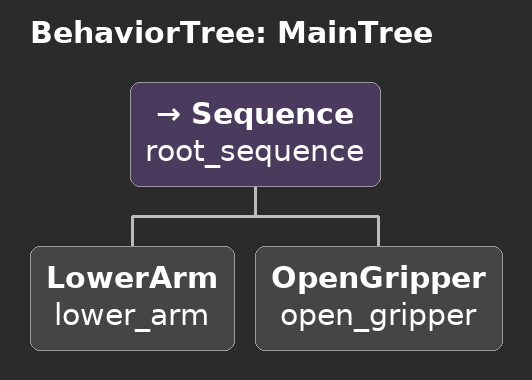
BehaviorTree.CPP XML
<root main_tree_to_execute = "MainTree" >
    <BehaviorTree ID="MainTree">
       <Sequence name="root_sequence">
            <LowerArm  name="lower_arm"/>
           <OpenGripper    name="open_gripper"/>
       </Sequence>
    </BehaviorTree>
</root>
